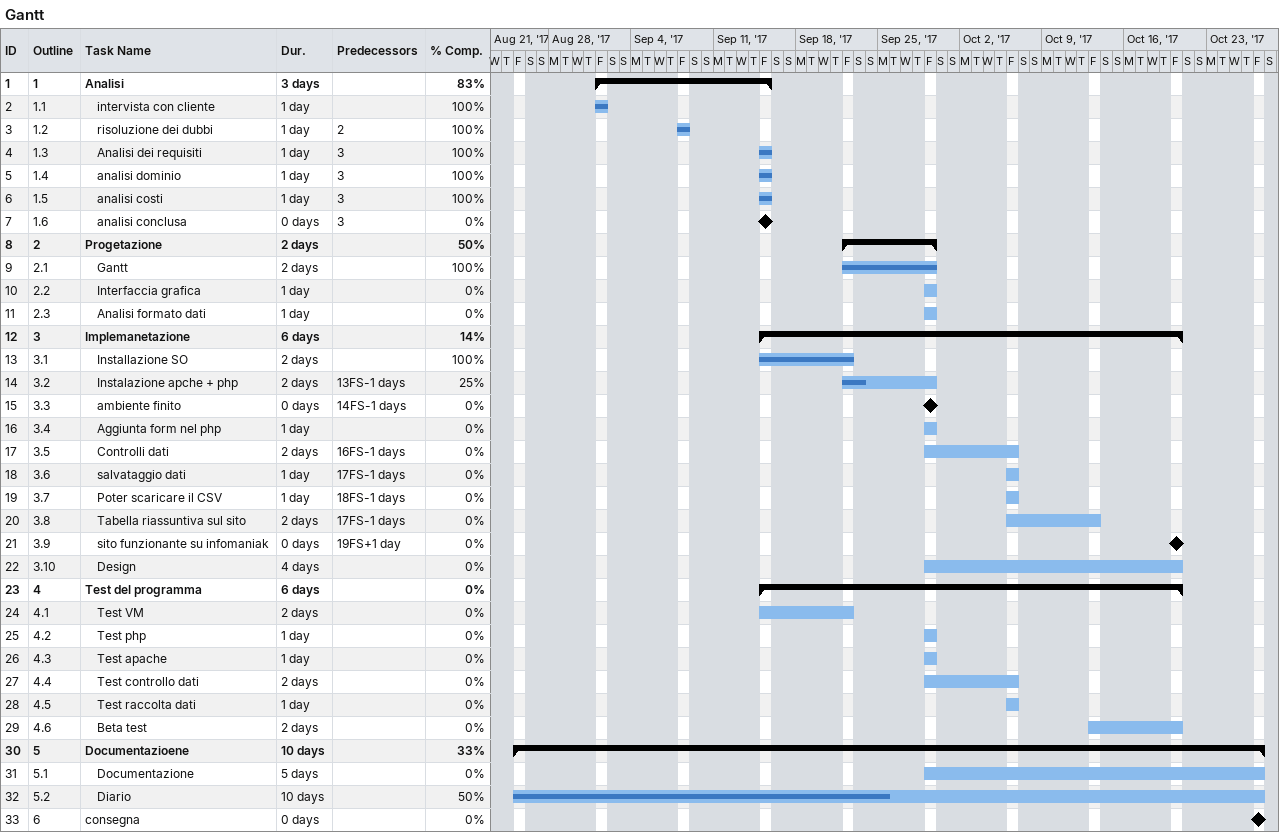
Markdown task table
Gantt

| ID | WBS | Task | Duration | Start | Finish | Predecessors | % complete |
|---|---|---|---|---|---|---|---|
| 1 | 1 | **Analisi** | 3d | 2017-09-01 | 2017-09-15 |  | 83 |
| 2 | 1.1 | intervista con cliente | 1d | 2017-09-01 | 2017-09-01 |  | 100 |
| 3 | 1.2 | risoluzione dei dubbi | 1d | 2017-09-08 | 2017-09-08 | 2 | 100 |
| 4 | 1.3 | Analisi dei requisiti | 1d | 2017-09-15 | 2017-09-15 | 3 | 100 |
| 5 | 1.4 | analisi dominio | 1d | 2017-09-15 | 2017-09-15 | 3 | 100 |
| 6 | 1.5 | analisi costi | 1d | 2017-09-15 | 2017-09-15 | 3 | 100 |
| 7 | 1.6 | analisi conclusa | 0d | 2017-09-15 | 2017-09-15 | 3 | 0 |
| 8 | 2 | **Progetazione** | 2d | 2017-09-22 | 2017-09-29 |  | 50 |
| 9 | 2.1 | Gantt | 2d | 2017-09-22 | 2017-09-29 |  | 100 |
| 10 | 2.2 | Interfaccia grafica | 1d | 2017-09-29 | 2017-09-29 |  | 0 |
| 11 | 2.3 | Analisi formato dati | 1d | 2017-09-29 | 2017-09-29 |  | 0 |
| 12 | 3 | **Implemanetazione** | 6d | 2017-09-15 | 2017-10-20 |  | 14 |
| 13 | 3.1 | Installazione SO | 2d | 2017-09-15 | 2017-09-22 |  | 100 |
| 14 | 3.2 | Instalazione apche + php | 2d | 2017-09-22 | 2017-09-29 | 13FS-1d | 25 |
| 15 | 3.3 | ambiente finito | 0d | 2017-09-29 | 2017-09-29 | 14FS-1d | 0 |
| 16 | 3.4 | Aggiunta form nel php | 1d | 2017-09-29 | 2017-09-29 |  | 0 |
| 17 | 3.5 | Controlli dati | 2d | 2017-09-29 | 2017-10-06 | 16FS-1d | 0 |
| 18 | 3.6 | salvataggio dati | 1d | 2017-10-06 | 2017-10-06 | 17FS-1d | 0 |
| 19 | 3.7 | Poter scaricare il CSV | 1d | 2017-10-06 | 2017-10-06 | 18FS-1d | 0 |
| 20 | 3.8 | Tabella riassuntiva sul sito | 2d | 2017-10-06 | 2017-10-13 | 17FS-1d | 0 |
| 21 | 3.9 | sito funzionante su infomaniak | 0d | 2017-10-20 | 2017-10-20 | 19FS+1d | 0 |
| 22 | 3.10 | Design | 4d | 2017-09-29 | 2017-10-20 |  | 0 |
| 23 | 4 | **Test del programma** | 6d | 2017-09-15 | 2017-10-20 |  | 0 |
| 24 | 4.1 | Test VM | 2d | 2017-09-15 | 2017-09-22 |  | 0 |
| 25 | 4.2 | Test php | 1d | 2017-09-29 | 2017-09-29 |  | 0 |
| 26 | 4.3 | Test apache | 1d | 2017-09-29 | 2017-09-29 |  | 0 |
| 27 | 4.4 | Test controllo dati | 2d | 2017-09-29 | 2017-10-06 |  | 0 |
| 28 | 4.5 | Test raccolta dati | 1d | 2017-10-06 | 2017-10-06 |  | 0 |
| 29 | 4.6 | Beta test | 2d | 2017-10-13 | 2017-10-20 |  | 0 |
| 30 | 5 | **Documentazioene** | 10d | 2017-08-25 | 2017-10-27 |  | 33 |
| 31 | 5.1 | Documentazione | 5d | 2017-09-29 | 2017-10-27 |  | 0 |
| 32 | 5.2 | Diario | 10d | 2017-08-25 | 2017-10-27 |  | 50 |
| 33 | 6 | consegna | 0d | 2017-10-27 | 2017-10-27 |  | 0 |
